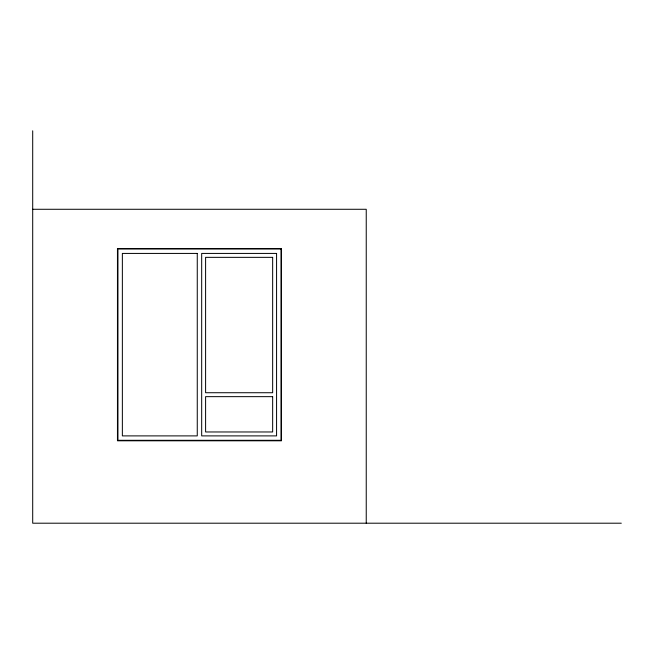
<?xml version="1.0" encoding="UTF-8"?>
<svg xmlns="http://www.w3.org/2000/svg" width="654" height="654" viewBox="0 0 654 654"><rect width="100%" height="100%" fill="white"/><g stroke="black" fill="none" stroke-linecap="round" stroke-linejoin="round"><path stroke-width="0.98" d="M32.7 209.28L366.24 209.28L366.24 523.2M621.3 523.2L32.7 523.2L32.7 130.8M281.482 248.52L117.458 248.52L117.458 440.796L281.482 440.796L281.482 248.52M280.991 249.011L117.949 249.011L117.949 440.305L280.991 440.305L280.991 249.011M197.263 253.425L122.363 253.425L122.363 435.891L197.263 435.891L197.263 253.425M276.577 253.425L201.677 253.425L201.677 435.891L276.577 435.891L276.577 253.425M272.653 257.349L205.601 257.349L205.601 392.727L272.653 392.727L272.653 257.349M272.653 396.651L205.601 396.651L205.601 431.967L272.653 431.967L272.653 396.651"/></g></svg>
